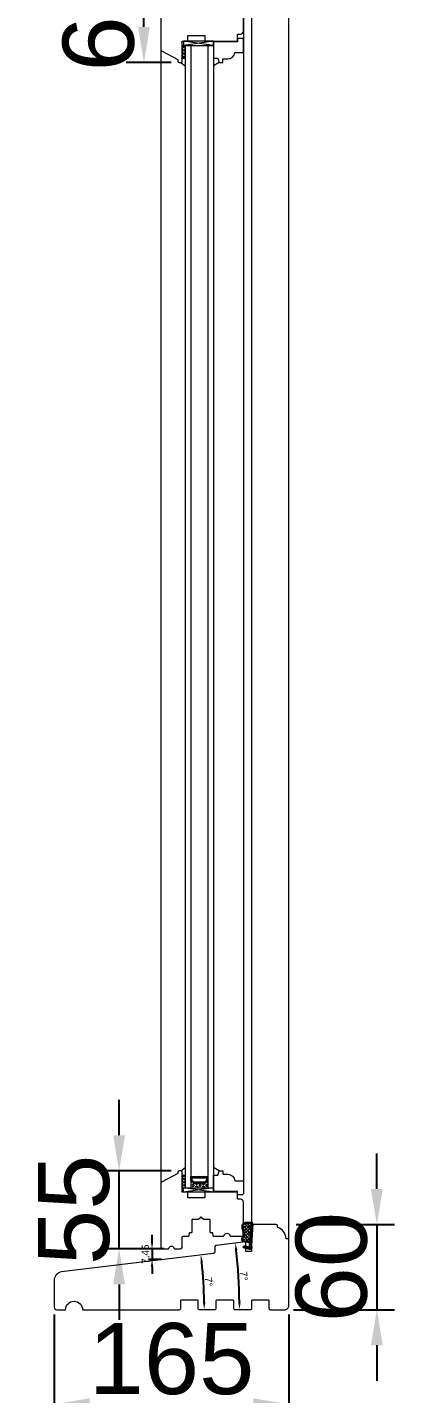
# Model space of a CAD drawing. Header units: millimetres. Extents: x 0 to 182016, y 11 to 3710.
# Drawn here: x 56171 to 56429, y 1253 to 2214 of the extents above; entities that cross this region are included whole.
import ezdxf

# ---------------------------------------------------------------- set-up
doc = ezdxf.new("R2010")
doc.units = ezdxf.units.MM
doc.layers.add('Matmenys', color=10, linetype='Continuous', lineweight=20)
doc.layers.add('Testinės profilio linijos', color=7, linetype='Continuous', lineweight=5)
doc.layers.add('Stiklo paketas', color=7, linetype='Continuous')
doc.styles.get("Standard").update_dxf_attribs({"font": 'arial.ttf'})
doc.dimstyles.new('2', dxfattribs={"dimscale": 2, "dimtxt": 2.5, "dimasz": 2.5, "dimexe": 1.25, "dimexo": 0.625, "dimtad": 1, "dimtxsty": 'Standard', "dimcen": 2.5, "dimadec": 0, "dimazin": 0, "dimtfac": 1, "dimtmove": 0, "dimatfit": 3, "dimfxl": 1, "dimarcsym": 0})
doc.dimstyles.new('Padidinti matmenys', dxfattribs={"dimscale": 10, "dimtxt": 5, "dimasz": 2.5, "dimexe": 1.25, "dimexo": 0.625, "dimtad": 1, "dimdec": 1, "dimtxsty": 'Standard', "dimcen": 2.5, "dimadec": 0, "dimazin": 0, "dimtfac": 1, "dimtdec": 1, "dimtmove": 0, "dimatfit": 3, "dimfxl": 1, "dimarcsym": 0})

# ---------------------------------------------------------------- blocks, each defined once
blk = doc.blocks.new('*D1187')
at = {"color": 0, "lineweight": -2, "transparency": 16777216}
for p, q in [((56416.37, 1397.16), (56416.37, 1422.16)), ((56359.75, 1372.16), (56428.87, 1372.16)), ((56416.37, 1372.16), (56416.37, 1312.16)), ((56357.75, 1312.16), (56428.87, 1312.16)), ((56416.37, 1287.16), (56416.37, 1262.16))]:
    blk.add_line(p, q, dxfattribs=at)
at = {"color": 0, "transparency": 16777216}
for points in [[(56412.21, 1397.16), (56420.54, 1397.16), (56416.37, 1372.16)], [(56412.21, 1287.16), (56420.54, 1287.16), (56416.37, 1312.16)]]:
    blk.add_solid(points, dxfattribs=at)
at = {"layer": 'Defpoints', "color": 0, "transparency": 16777216}
for p in [(56353.5, 1372.16), (56351.5, 1312.16), (56416.37, 1312.16)]:
    blk.add_point(p, dxfattribs=at)
at = {"color": 0, "lineweight": 5, "transparency": 16777216, "insert": (56384.59, 1342.16), "char_height": 50, "attachment_point": 5, "rotation": 90}
blk.add_mtext('60', dxfattribs=at)
blk = doc.blocks.new('*D1188')
at = {"color": 0, "lineweight": -2, "transparency": 16777216}
for p, q in [((56189.5, 1308.91), (56189.5, 1233.2)), ((56354.5, 1308.91), (56354.5, 1233.2)), ((56329.5, 1245.7), (56214.5, 1245.7))]:
    blk.add_line(p, q, dxfattribs=at)
at = {"color": 0, "transparency": 16777216}
for points in [[(56214.5, 1249.86), (56214.5, 1241.53), (56189.5, 1245.7)], [(56329.5, 1249.86), (56329.5, 1241.53), (56354.5, 1245.7)]]:
    blk.add_solid(points, dxfattribs=at)
at = {"layer": 'Defpoints', "color": 0, "transparency": 16777216}
for p in [(56189.5, 1315.16), (56354.5, 1315.16), (56189.5, 1245.7)]:
    blk.add_point(p, dxfattribs=at)
at = {"color": 0, "lineweight": 5, "transparency": 16777216, "insert": (56272, 1277.47), "char_height": 50, "attachment_point": 5}
blk.add_mtext('165', dxfattribs=at)
blk = doc.blocks.new('*D1189')
at = {"layer": 'Defpoints', "color": 0, "transparency": 16777216}
for p in [(56258.33, 1347.51), (56266.26, 1347.51), (56267.94, 1354.96)]:
    blk.add_point(p, dxfattribs=at)
at = {"layer": 'Matmenys', "color": 0, "lineweight": -2, "transparency": 16777216}
for p, q in [((56258.33, 1359.96), (56258.33, 1364.96)), ((56266.69, 1354.96), (56255.83, 1354.96)), ((56265.01, 1347.51), (56255.83, 1347.51)), ((56258.33, 1354.96), (56258.33, 1347.51)), ((56258.33, 1342.51), (56258.33, 1337.51))]:
    blk.add_line(p, q, dxfattribs=at)
at = {"layer": 'Matmenys', "color": 0, "transparency": 16777216}
for points in [[(56257.5, 1359.96), (56259.17, 1359.96), (56258.33, 1354.96)], [(56257.5, 1342.51), (56259.17, 1342.51), (56258.33, 1347.51)]]:
    blk.add_solid(points, dxfattribs=at)
at = {"layer": 'Matmenys', "color": 0, "lineweight": 5, "transparency": 16777216, "insert": (56254.09, 1351.24), "char_height": 5, "attachment_point": 5, "rotation": 90}
blk.add_mtext('7,45', dxfattribs=at)
blk = doc.blocks.new('*D1190')
at = {"layer": 'Defpoints', "color": 0, "transparency": 16777216}
for p in [(56266.26, 1347.51), (56301.63, 1351.85), (56294.75, 1325.19), (56291.5, 1312.36), (56302.5, 1312.36)]:
    blk.add_point(p, dxfattribs=at)
at = {"layer": 'Matmenys', "color": 0, "lineweight": -2, "transparency": 16777216}
blk.add_arc((55979.99, 1312.36), 315.03, 0.90939, 6.09061, dxfattribs=at)
at = {"layer": 'Matmenys', "color": 0, "transparency": 16777216}
for points in [[(56292.41, 1345.69), (56294.06, 1345.88), (56292.67, 1350.75)], [(56295.81, 1317.37), (56294.14, 1317.36), (56295.01, 1312.36)]]:
    blk.add_solid(points, dxfattribs=at)
at = {"layer": 'Matmenys', "color": 0, "lineweight": 5, "transparency": 16777216, "insert": (56298.17, 1331.82), "char_height": 5, "attachment_point": 5, "rotation": 273.5}
blk.add_mtext('7°', dxfattribs=at)
blk = doc.blocks.new('*D1191')
at = {"layer": 'Defpoints', "color": 0, "transparency": 16777216}
for p in [(56303.42, 1357.43), (56323.98, 1359.96), (56318.53, 1343.56), (56316.5, 1312.36), (56327.5, 1312.36)]:
    blk.add_point(p, dxfattribs=at)
at = {"layer": 'Matmenys', "color": 0, "lineweight": -2, "transparency": 16777216}
blk.add_arc((55936.34, 1312.36), 383.46, 0.7471, 6.2529, dxfattribs=at)
at = {"layer": 'Matmenys', "color": 0, "transparency": 16777216}
for points in [[(56316.69, 1354.03), (56318.35, 1354.22), (56316.94, 1359.09)], [(56320.6, 1317.37), (56318.94, 1317.36), (56319.8, 1312.36)]]:
    blk.add_solid(points, dxfattribs=at)
at = {"layer": 'Matmenys', "color": 0, "lineweight": 5, "transparency": 16777216, "insert": (56322.83, 1335.95), "char_height": 5, "attachment_point": 5, "rotation": 273.49212}
blk.add_mtext('7°', dxfattribs=at)
blk = doc.blocks.new('*D1937')
at = {"color": 0, "lineweight": -2, "transparency": 16777216}
for p, q in [((56235.16, 1434.96), (56235.16, 1459.96)), ((56271.76, 1409.96), (56222.66, 1409.96)), ((56235.16, 1354.96), (56235.16, 1409.96)), ((56259.25, 1354.96), (56222.66, 1354.96)), ((56235.16, 1329.96), (56235.16, 1304.96))]:
    blk.add_line(p, q, dxfattribs=at)
at = {"color": 0, "transparency": 16777216}
for points in [[(56231, 1434.96), (56239.33, 1434.96), (56235.16, 1409.96)], [(56231, 1329.96), (56239.33, 1329.96), (56235.16, 1354.96)]]:
    blk.add_solid(points, dxfattribs=at)
at = {"layer": 'Defpoints', "color": 0, "transparency": 16777216}
for p in [(56235.16, 1409.96), (56278.01, 1409.96), (56265.5, 1354.96)]:
    blk.add_point(p, dxfattribs=at)
at = {"color": 0, "lineweight": 5, "transparency": 16777216, "insert": (56203.49, 1382.46), "char_height": 50, "attachment_point": 5, "rotation": 90}
blk.add_mtext('55', dxfattribs=at)
blk = doc.blocks.new('*D1940')
at = {"color": 0, "lineweight": -2, "ltscale": 0.1, "transparency": 16777216}
for p, q in [((56271.75, 2254.67), (56240.13, 2254.67)), ((56252.63, 2214.67), (56252.63, 2229.67)), ((56271.76, 2189.67), (56240.13, 2189.67))]:
    blk.add_line(p, q, dxfattribs=at)
at = {"color": 0, "ltscale": 0.1, "transparency": 16777216}
for points in [[(56248.46, 2229.67), (56256.8, 2229.67), (56252.63, 2254.67)], [(56248.46, 2214.67), (56256.8, 2214.67), (56252.63, 2189.67)]]:
    blk.add_solid(points, dxfattribs=at)
at = {"layer": 'Defpoints', "color": 0, "ltscale": 0.1, "transparency": 16777216}
for p in [(56252.63, 2254.67), (56278, 2254.67), (56278.01, 2189.67)]:
    blk.add_point(p, dxfattribs=at)
at = {"color": 0, "ltscale": 0.1, "transparency": 16777216, "insert": (56220.85, 2222.17), "char_height": 50, "attachment_point": 5, "rotation": 90}
blk.add_mtext('65', dxfattribs=at)

msp = doc.modelspace()

# ---------------------------------------------------------------- hatches: boundary and pattern name
at = {"lineweight": 0, "ltscale": 0.5}
h = msp.add_hatch(dxfattribs=at)
h.set_pattern_fill('ANSI37', color=256, scale=0.5, style=0)
h.set_pattern_definition([(45, (56279.5045, 1305.8163), (-1.122532, 1.122532), []), (135, (56279.5045, 1305.8163), (-1.122532, -1.122532), [])])
h.paths.add_polyline_path([(56281.5044851, 2192.6690019), (56281.5044851, 2201.6690019), (56279.5044851, 2201.6690019), (56279.5044851, 2192.6690019)])
h = msp.add_hatch(dxfattribs=at)
h.set_pattern_fill('ANSI37', color=256, scale=0.5, style=0)
h.set_pattern_definition([(45, (56279.5045, 1804.9619), (-1.122532, 1.122532), []), (135, (56279.5045, 1804.9619), (-1.122532, -1.122532), [])])
h.paths.add_polyline_path([(56281.5044847, 1406.9617728), (56281.5044847, 1397.9617728), (56279.5044847, 1397.9617728), (56279.5044847, 1406.9617728)])
at = {"lineweight": 0}
h = msp.add_hatch(dxfattribs=at)
h.set_pattern_fill('JIS_WOOD', color=256, style=0)
h.set_pattern_definition([(315, (43378.0955, 20148.7329), (-0.5, -0.5), [])])
h.paths.add_polyline_path([(56295.5037756, 1400.9617728), (56287.5037756, 1400.9617728), (56285.5037756, 1402.9617728), (56285.5037756, 1405.9617728), (56297.5403582, 1405.9795063), (56297.5037756, 1402.9617728)])
h.paths.add_polyline_path([(56287.9179892, 1401.9617728), (56295.0895621, 1401.9617728), (56296.5037756, 1403.3759864), (56296.5037756, 1404.9617728), (56286.5037756, 1404.9617728), (56286.5037756, 1403.3759864)], flags=16)
h = msp.add_hatch(dxfattribs=at)
h.set_pattern_fill('HEX', color=256, scale=0.25, style=0)
h.set_pattern_definition([(360, (43378.0955, 20148.7329), (-7e-16, -1.374815), [0.79375, -1.5875]), (240, (43378.0955, 20148.7329), (-1.190624716, 0.6874075), [0.79375, -1.5875]), (300, (43378.8892, 20148.7329), (-1.190624716, -0.6874075), [0.79375, -1.5875])])
h.paths.add_polyline_path([(56285.5037756, 1397.9617728), (56285.5037756, 1402.9617728), (56287.5037756, 1400.9617728), (56295.5037756, 1400.9617728), (56297.5037756, 1402.9617728), (56297.5044847, 1397.9617728)])
at = {"layer": 'Matmenys'}
h = msp.add_hatch(dxfattribs=at)
h.set_pattern_fill('ANSI37', color=252, scale=0.5, angle=-183.5893456117, style=0)
h.set_pattern_definition([(221.4106544, (-215865.4962, 4937.1764), (1.0500540025, -1.190606082), []), (311.4106544, (-215865.4962, 4937.1764), (1.190606082, 1.0500540025), [])])
edge = h.paths.add_edge_path()
edge.add_arc((56327.810061, 1370.2250745), 0.1, -3.5893456117, 86.4106543883)
edge.add_line((56327.8163215, 1370.3248783), (56326.2686357, 1370.4219615))
edge.add_arc((56326.284287, 1370.6714711), 0.25, 86.4106543883, 266.4106543883, ccw=False)
edge.add_line((56326.2999382, 1370.9209807), (56328.3466431, 1370.792595))
edge.add_arc((56328.3403827, 1370.6927912), 0.1, -3.589345619, 86.4106543883, ccw=False)
edge.add_line((56328.4401865, 1370.6865307), (56328.5158295, 1370.6817858))
edge.add_line((56328.5158295, 1370.6817858), (56328.6401439, 1372.6635867))
edge.add_spline(control_points=[(56328.6401439, 1372.6635867), (56328.6283415, 1372.7427452), (56328.617166, 1372.8127368), (56328.5953721, 1372.8964876), (56328.5859862, 1372.9200519), (56328.5732914, 1372.943935), (56328.5670421, 1372.9519946), (56328.5414533, 1372.9764824), (56328.5122163, 1372.9953753), (56328.4078965, 1373.0290786), (56328.3349643, 1373.0422005), (56328.0819813, 1373.0619027), (56327.8681471, 1373.0514044), (56327.4256687, 1373.0320762), (56327.2063398, 1373.0276009), (56326.7864489, 1373.0265247), (56326.5833628, 1373.0295567), (56325.9931555, 1373.0422671), (56325.6251053, 1373.0554435), (56324.8719239, 1373.0551818), (56324.4951741, 1373.0366855), (56323.9020696, 1372.9334992), (56323.6744986, 1372.8736051), (56323.2773974, 1372.7205695), (56323.1056098, 1372.6378201), (56322.764442, 1372.4338199), (56322.5982394, 1372.3137051), (56322.3070796, 1372.04626), (56322.1834996, 1371.8985864), (56322.0237809, 1371.6174018), (56321.976227, 1371.4821056), (56321.916622, 1371.1808067), (56321.9059187, 1371.0172067), (56321.9196626, 1370.4326099), (56322.0144168, 1369.9686944), (56322.186159, 1369.0761982), (56322.2698536, 1368.649118), (56322.4810399, 1367.5707694), (56322.614774, 1366.9127188), (56322.7397, 1365.9196169), (56322.7701939, 1365.6160157), (56322.7945293, 1364.9939721), (56322.7869886, 1364.6780681), (56322.7021043, 1364.1288598), (56322.6407656, 1363.8927764), (56322.4683053, 1363.492125), (56322.3734568, 1363.3334925), (56322.1891884, 1363.0348337), (56322.0993309, 1362.8933765), (56321.9432478, 1362.5915936), (56321.8732777, 1362.4265409), (56321.7535465, 1362.0614191), (56321.7105439, 1361.860469), (56321.6866452, 1361.5210524), (56321.699851, 1361.3790669), (56321.7598903, 1361.1838463), (56321.7966305, 1361.1185185), (56321.9051796, 1360.9917951), (56321.9772457, 1360.9326173), (56322.2413333, 1360.7755397), (56322.4824416, 1360.69404), (56323.0328526, 1360.5774227), (56323.3410477, 1360.5408912), (56323.9372655, 1360.4876197), (56324.2248165, 1360.4683973), (56324.7553063, 1360.4250378), (56325.0035648, 1360.4029016), (56325.4083671, 1360.3666873), (56325.5657704, 1360.3526009), (56325.8897028, 1360.3244788), (56326.0680201, 1360.3094427), (56326.3708871, 1360.2411577), (56326.4887091, 1360.2055227), (56326.7011879, 1360.109926), (56326.7951027, 1360.056779), (56326.9402964, 1359.9381383), (56326.9953146, 1359.8825161), (56327.0844065, 1359.7587488), (56327.1172859, 1359.6951218), (56327.1654541, 1359.5762577), (56327.1823354, 1359.5191807), (56327.2082793, 1359.4186003), (56327.2179968, 1359.3742047), (56327.2270328, 1359.3332084)], knot_values=[0, 0, 0, 0, 0.2245066002, 0.2245066002, 0.377043448, 0.377043448, 0.5295802957, 0.5295802957, 0.8082977366, 0.8082977366, 1.0870151774, 1.0870151774, 1.6244414062, 1.6244414062, 2.161867635, 2.161867635, 2.6992938638, 2.6992938638, 3.7741463214, 3.7741463214, 5.0334406395, 5.0334406395, 5.8656302806, 5.8656302806, 6.5060139406, 6.5060139406, 7.1463976006, 7.1463976006, 7.7996240151, 7.7996240151, 8.3563201169, 8.3563201169, 8.9130162187, 8.9130162187, 10.239934143, 10.239934143, 11.5668520673, 11.5668520673, 13.5970761059, 13.5970761059, 14.4582175179, 14.4582175179, 15.3193589298, 15.3193589298, 15.9856015553, 15.9856015553, 16.5061017172, 16.5061017172, 17.0266018791, 17.0266018791, 17.547102041, 17.547102041, 18.1672448488, 18.1672448488, 18.7176261004, 18.7176261004, 19.1465766047, 19.1465766047, 19.5755271091, 19.5755271091, 20.3898249977, 20.3898249977, 21.2041228863, 21.2041228863, 21.9655448497, 21.9655448497, 22.7269668131, 22.7269668131, 23.2229068178, 23.2229068178, 23.7188468224, 23.7188468224, 24.0184411081, 24.0184411081, 24.2549295987, 24.2549295987, 24.4119994701, 24.4119994701, 24.5501072405, 24.5501072405, 24.6882150108, 24.6882150108, 24.8099116426, 24.8099116426, 24.8099116426, 24.8099116426], degree=3, periodic=0)
edge.add_line((56327.2270328, 1359.3332084), (56327.9098648, 1370.218814))

# ---------------------------------------------------------------- linework, layer by layer
at = {"lineweight": 9}
for p, q in [((56322.5044847, 2550.1922216), (56322.5044847, 1402.9617728)), ((56281.5044847, 2201.6690019), (56281.5044847, 1397.9618579)), ((56285.5044847, 2201.6690019), (56285.5044847, 1397.9618579)), ((56297.5044847, 2201.6690019), (56297.5044847, 1397.9618579)), ((56301.5044847, 2201.6690019), (56301.5044847, 1397.9618579))]:
    msp.add_line(p, q, dxfattribs=at)
at = {"lineweight": 0}
for p, q in [((56279.5044851, 2201.6690019), (56282.5044851, 2201.6690019)), ((56301.5037761, 2201.6690019), (56280.5037761, 2204.6690019)), ((56301.5037761, 2204.6690019), (56280.5037761, 2201.6690019)), ((56279.5044851, 2192.6690019), (56281.5044851, 2192.6690019)), ((56278.5044851, 2189.6690019), (56281.5044851, 2187.3823368)), ((56305.5044851, 2189.6690019), (56301.5044851, 2187.3823368)), ((56278.5044847, 1409.9617728), (56281.5044847, 1412.2484379)), ((56279.5044847, 1406.9617728), (56281.5044847, 1406.9617728)), ((56305.5044847, 1409.9617728), (56301.5044847, 1412.2484379)), ((56279.5044847, 1397.9617728), (56282.5044847, 1397.9617728)), ((56301.5037756, 1397.9617728), (56280.5037756, 1394.9617728)), ((56301.5037756, 1394.9617728), (56280.5037756, 1397.9617728))]:
    msp.add_line(p, q, dxfattribs=at)
for p, q in [((56327.8163215, 1370.3248783), (56326.2686357, 1370.4219615)), ((56328.3466431, 1370.792595), (56326.2999382, 1370.9209807)), ((56326.9793727, 1355.3850489), (56327.9098648, 1370.218814)), ((56327.4830664, 1355.4282668), (56328.4401865, 1370.6865307)), ((56328.4401865, 1370.6865307), (56328.5158295, 1370.6817858)), ((56322.6005756, 1355.863033), (56322.8212305, 1356.8383849)), ((56326.9476661, 1354.8795864), (56322.6005756, 1355.863033)), ((56326.041237, 1356.1099197), (56322.8212305, 1356.8383849)), ((56325.9309096, 1355.6222437), (56326.041237, 1356.1099197)), ((56326.9793727, 1355.3850489), (56325.9309096, 1355.6222437)), ((56328.503911, 1355.7313394), (56327.4374463, 1354.7009981)), ((56328.550809, 1356.47898), (56327.4830664, 1355.4282668)), ((56328.503911, 1355.7313394), (56328.550809, 1356.47898)), ((56326.9384271, 1354.7323005), (56326.9476661, 1354.8795864)), ((56327.4374463, 1354.7009981), (56326.9384271, 1354.7323005))]:
    msp.add_line(p, q)
at = {"color": 1}
for p, q in [((56328.6401439, 1372.6635867), (56327.6844866, 1357.4286419)), ((56328.9368639, 1372.7078269), (56327.9755692, 1357.3830115)), ((56326.9340646, 1359.2686356), (56326.8236351, 1357.5081843))]:
    msp.add_line(p, q, dxfattribs=at)
at = {"lineweight": 0}
for points in [[(56301.5037761, 2204.6690019), (56280.5037761, 2204.6690019), (56280.5037761, 2201.6690019), (56301.5037761, 2201.6690019)], [(56295.5037756, 1400.9617728), (56287.5037756, 1400.9617728), (56285.5037756, 1402.9617728), (56285.5037756, 1405.9617728), (56297.5037756, 1405.9617728), (56297.5037756, 1402.9617728)], [(56295.0895621, 1401.9617728), (56287.9179892, 1401.9617728), (56286.5037756, 1403.3759864), (56286.5037756, 1404.9617728), (56296.5037756, 1404.9617728), (56296.5037756, 1403.3759864)], [(56301.5037756, 1394.9617728), (56280.5037756, 1394.9617728), (56280.5037756, 1397.9617728), (56301.5037756, 1397.9617728)]]:
    msp.add_lwpolyline(points, close=True, dxfattribs=at)
for points in [[(56316.5044851, 2196.6690019), (56322.5044851, 2196.6690019), (56322.5044851, 2205.6690019, 0.4142135624), (56321.5044851, 2206.6690019), (56318.5044851, 2206.6690019), (56318.5044851, 2204.1690019), (56301.5044851, 2204.1690019), (56301.5044851, 2192.6690019), (56304.5044851, 2192.6690019), (56305.5044851, 2189.6690019), (56308.0044851, 2189.6690019), (56308.0044851, 2192.1690019), (56311.5295479, 2192.1690019, 0.3851703882), (56316.5044851, 2196.6690019)], [(56316.5044847, 1402.9617728), (56322.5044847, 1402.9617728), (56322.5044847, 1393.9617728, -0.4142135624), (56321.5044847, 1392.9617728), (56318.5044847, 1392.9617728), (56318.5044847, 1395.4617728), (56301.5044847, 1395.4617728), (56301.5044847, 1406.9617728), (56304.5044847, 1406.9617728), (56305.5044847, 1409.9617728), (56308.0044847, 1409.9617728), (56308.0044847, 1407.4617728), (56311.5295475, 1407.4617728, -0.3851703882), (56316.5044847, 1402.9617728)]]:
    msp.add_lwpolyline(points, format="xyb", dxfattribs=at)
at = {"lineweight": 5}
for points in [[(56279.4345936, 1355.9530463), (56279.495834, 1362.9704994, -0.4116598905), (56280.4957959, 1363.9617728), (56284.0343213, 1363.9617728, 0.4040361542), (56284.5340338, 1364.4443231), (56284.5943741, 1366.1722427, -0.4040262258), (56284.8941913, 1366.4617728), (56285.9473129, 1366.4617728, 0.4091108014), (56286.4472368, 1366.9530466), (56286.5993396, 1375.6670086, -0.4091108014), (56286.8992939, 1375.9617728), (56290.9231138, 1375.9617728, 0.1989123674), (56291.2766672, 1376.1082194), (56292.5423527, 1377.3739049, -0.4142135624), (56292.9666167, 1377.3739049), (56294.2323022, 1376.1082194, 0.1989123674), (56294.5858555, 1375.9617728), (56298.6096755, 1375.9617728, -0.4091108014), (56298.9096298, 1375.6670086), (56299.0617326, 1366.9530466, 0.4091108014), (56299.5616564, 1366.4617728), (56300.6147781, 1366.4617728, -0.4040262258), (56300.9145953, 1366.1722427), (56300.9749356, 1364.4443231, 0.4040262258), (56301.474631, 1363.9617728), (56308.554995, 1363.9617728, 0.3563939587), (56309.0448929, 1364.3617728, -0.8164965809), (56312.9640765, 1364.3617728, 0.3563939587), (56313.4539744, 1363.9617728), (56321.5044847, 1363.9617728, 0.4142135624), (56322.5044847, 1364.9617728), (56322.5044847, 1387.9617728, 0.4142135624), (56320.5044847, 1389.9617728), (56318.8018781, 1389.9617728, -0.4116598905), (56318.5018895, 1390.2591549), (56318.4651757, 1394.4661361, 0.4116598905), (56317.9651948, 1394.9617728), (56296.0350478, 1394.9617728, 0.4116598905), (56295.5350668, 1394.4661361), (56295.5070799, 1391.2591549, -0.4116598905), (56295.2070913, 1390.9617728), (56283.8018781, 1390.9617728, -0.4116598905), (56283.5018895, 1391.2591549), (56283.4739026, 1394.4661361, 0.4116598905), (56282.9739216, 1394.9617728), (56279.5044847, 1394.9617728), (56279.5044847, 1408.9617728, 0.4142135624), (56278.5044847, 1409.9617728), (56277.5132496, 1409.9617728, 0.4116598905), (56276.5132877, 1408.9704994), (56276.5044847, 1407.9617728), (56265.0350131, 1401.8633466, 0.2773245441), (56264.5044847, 1400.980399), (56264.5044847, 1355.9617728, 0.4142135624), (56265.5044847, 1354.9617728), (56269.554995, 1354.9617728, 0.3563939587), (56270.0448929, 1355.3617728, -0.8164965809), (56273.9640765, 1355.3617728, 0.3563939587), (56274.4539744, 1354.9617728), (56278.4346317, 1354.9617728, 0.4116598905)], [(56209.5044869, 1312.1617728), (56277.5044869, 1312.1617728, 0.4142135624), (56278.5044869, 1313.1617728), (56278.5044869, 1318.6617728, -0.4142135624), (56279.0044869, 1319.1617728), (56290.0044869, 1319.1617728, -0.4142135624), (56290.5044869, 1318.6617728), (56290.5044869, 1313.3617728, 0.4142135624), (56291.5044869, 1312.3617728), (56302.5044869, 1312.3617728, 0.4142135624), (56303.5044869, 1313.3617728), (56303.5044869, 1318.6617728, -0.4142135624), (56304.0044869, 1319.1617728), (56315.0044869, 1319.1617728, -0.4142135624), (56315.5044869, 1318.6617728), (56315.5044869, 1313.3617728, 0.4142135624), (56316.5044869, 1312.3617728), (56327.5044869, 1312.3617728, 0.4142135624), (56328.5044869, 1313.3617728), (56328.5044869, 1318.6617728, -0.4142135624), (56329.0044869, 1319.1617728), (56340.0044869, 1319.1617728, -0.4142135624), (56340.5044869, 1318.6617728), (56340.5044869, 1313.1617728, 0.4142135624), (56341.5044869, 1312.1617728), (56351.5044869, 1312.1617728, 0.4142135624), (56354.5044869, 1315.1617728), (56354.5044851, 1361.1617728, 0.4142135624), (56353.5044851, 1362.1617728), (56352.7951584, 1362.1617728, -0.4001549105), (56352.4955074, 1362.4473074, 0.3090857966), (56346.7072241, 1370.0966181, -0.3199404334), (56346.5025943, 1370.3784413), (56346.4956821, 1371.1704994, 0.4116598904), (56345.4957201, 1372.1617728), (56329.6005183, 1372.1617728, 0.4116598905), (56328.6005564, 1371.1704994), (56328.5131354, 1361.1530463, -0.2023892741), (56328.2044847, 1360.4392157), (56328.2044847, 1353.1617728), (56324.2044847, 1353.1617728), (56324.2044847, 1359.9617728), (56324.0438241, 1359.9617728, 0.0305527633), (56323.9828894, 1359.9580459), (56303.4217423, 1357.4334545, 0.3763733489), (56302.5436497, 1356.4496349), (56302.5121377, 1352.8387159, -0.3763733489), (56301.6340451, 1351.8548963), (56194.7732708, 1338.734043, 0.3788661087), (56189.5044869, 1332.7787661), (56189.5044869, 1314.1617728, 0.4142135624), (56191.5044869, 1312.1617728), (56197.5044869, 1312.1617728, -1)]]:
    msp.add_lwpolyline(points, format="xyb", close=True, dxfattribs=at)
for centre, radius, start, end in [((56326.284287, 1370.6714711), 0.25, 86.4106543894, 266.4106543894), ((56327.810061, 1370.2250745), 0.1, 356.4106543908, 86.4106543894), ((56328.3403827, 1370.6927912), 0.1, 356.4106543908, 86.4106543894)]:
    msp.add_arc(centre, radius, start, end)
at = {"color": 1}
msp.add_spline([(56328.9368639, 1372.7078269), (56328.8463672, 1373.0693272), (56327.5725087, 1373.3388681), (56322.8801357, 1372.8504788), (56321.7901295, 1371.807281), (56321.7715131, 1369.6438092), (56322.101887, 1367.9457693), (56322.4488033, 1365.7803285), (56322.2493745, 1363.7436068), (56321.7732055, 1362.915362), (56321.4929422, 1361.0608219), (56324.2051207, 1360.168376), (56325.6839964, 1360.0412085), (56326.3712642, 1359.9232371), (56326.8131496, 1359.6210314), (56326.9340646, 1359.2686356)], degree=3, dxfattribs=at)
msp.add_open_spline([(56328.6401439, 1372.6635867), (56328.6283415, 1372.7427452), (56328.617166, 1372.8127368), (56328.5953721, 1372.8964876), (56328.5859862, 1372.9200519), (56328.5732914, 1372.943935), (56328.5670421, 1372.9519946), (56328.5414533, 1372.9764824), (56328.5122163, 1372.9953753), (56328.4078965, 1373.0290786), (56328.3349643, 1373.0422005), (56328.0819813, 1373.0619027), (56327.8681471, 1373.0514044), (56327.4256687, 1373.0320762), (56327.2063398, 1373.0276009), (56326.7864489, 1373.0265247), (56326.5833628, 1373.0295567), (56325.9931555, 1373.0422671), (56325.6251053, 1373.0554435), (56324.8719239, 1373.0551818), (56324.4951741, 1373.0366855), (56323.9020696, 1372.9334992), (56323.6744986, 1372.8736051), (56323.2773974, 1372.7205695), (56323.1056098, 1372.6378201), (56322.764442, 1372.4338199), (56322.5982394, 1372.3137051), (56322.3070796, 1372.04626), (56322.1834996, 1371.8985864), (56322.0237809, 1371.6174018), (56321.976227, 1371.4821056), (56321.916622, 1371.1808067), (56321.9059187, 1371.0172067), (56321.9196626, 1370.4326099), (56322.0144168, 1369.9686944), (56322.186159, 1369.0761982), (56322.2698536, 1368.649118), (56322.4810399, 1367.5707694), (56322.614774, 1366.9127188), (56322.7397, 1365.9196169), (56322.7701939, 1365.6160157), (56322.7945293, 1364.9939721), (56322.7869886, 1364.6780681), (56322.7021043, 1364.1288598), (56322.6407656, 1363.8927764), (56322.4683053, 1363.492125), (56322.3734568, 1363.3334925), (56322.1891884, 1363.0348337), (56322.0993309, 1362.8933765), (56321.9432478, 1362.5915936), (56321.8732777, 1362.4265409), (56321.7535465, 1362.0614191), (56321.7105439, 1361.860469), (56321.6866452, 1361.5210524), (56321.699851, 1361.3790669), (56321.7598903, 1361.1838463), (56321.7966305, 1361.1185185), (56321.9051796, 1360.9917951), (56321.9772457, 1360.9326173), (56322.2413333, 1360.7755397), (56322.4824416, 1360.69404), (56323.0328526, 1360.5774227), (56323.3410477, 1360.5408912), (56323.9372655, 1360.4876197), (56324.2248165, 1360.4683973), (56324.7553063, 1360.4250378), (56325.0035648, 1360.4029016), (56325.4083671, 1360.3666873), (56325.5657704, 1360.3526009), (56325.8897028, 1360.3244788), (56326.0680201, 1360.3094427), (56326.3708871, 1360.2411577), (56326.4887091, 1360.2055227), (56326.7011879, 1360.109926), (56326.7951027, 1360.056779), (56326.9402964, 1359.9381383), (56326.9953146, 1359.8825161), (56327.0844065, 1359.7587488), (56327.1172859, 1359.6951218), (56327.1654541, 1359.5762577), (56327.1823354, 1359.5191807), (56327.2082793, 1359.4186003), (56327.2179968, 1359.3742047), (56327.2270328, 1359.3332084)], degree=3, knots=[0, 0, 0, 0, 0.2245066002, 0.2245066002, 0.377043448, 0.377043448, 0.5295802957, 0.5295802957, 0.8082977366, 0.8082977366, 1.0870151774, 1.0870151774, 1.6244414062, 1.6244414062, 2.161867635, 2.161867635, 2.6992938638, 2.6992938638, 3.7741463214, 3.7741463214, 5.0334406395, 5.0334406395, 5.8656302806, 5.8656302806, 6.5060139406, 6.5060139406, 7.1463976006, 7.1463976006, 7.7996240151, 7.7996240151, 8.3563201169, 8.3563201169, 8.9130162187, 8.9130162187, 10.239934143, 10.239934143, 11.5668520673, 11.5668520673, 13.5970761059, 13.5970761059, 14.4582175179, 14.4582175179, 15.3193589298, 15.3193589298, 15.9856015553, 15.9856015553, 16.5061017172, 16.5061017172, 17.0266018791, 17.0266018791, 17.547102041, 17.547102041, 18.1672448488, 18.1672448488, 18.7176261004, 18.7176261004, 19.1465766047, 19.1465766047, 19.5755271091, 19.5755271091, 20.3898249977, 20.3898249977, 21.2041228863, 21.2041228863, 21.9655448497, 21.9655448497, 22.7269668131, 22.7269668131, 23.2229068178, 23.2229068178, 23.7188468224, 23.7188468224, 24.0184411081, 24.0184411081, 24.2549295987, 24.2549295987, 24.4119994701, 24.4119994701, 24.5501072405, 24.5501072405, 24.6882150108, 24.6882150108, 24.8099116426, 24.8099116426, 24.8099116426, 24.8099116426], dxfattribs=at)
at = {"layer": 'Stiklo paketas', "lineweight": 5}
msp.add_lwpolyline([(56264.5044851, 2246.3519076), (56264.5044851, 2198.6503757, 0.2773245441), (56265.0350135, 2197.7674281), (56276.5044851, 2191.6690019), (56276.5132881, 2190.6602754, 0.4116598905), (56277.51325, 2189.6690019), (56278.5044851, 2189.6690019, 0.4142135624), (56279.5044851, 2190.6690019), (56279.5044851, 2204.6690019), (56282.973922, 2204.6690019, 0.4116598905), (56283.473903, 2205.1646387), (56283.5018899, 2208.3716199, -0.4116598905), (56283.8018785, 2208.6690019), (56295.2070917, 2208.6690019, -0.4116598905), (56295.5070803, 2208.3716199), (56295.5350672, 2205.1646387, 0.4116598905), (56296.0350482, 2204.6690019), (56317.9651951, 2204.6690019, 0.4116598905), (56318.4651761, 2205.1646387), (56318.5018899, 2209.3716199, -0.4116598905), (56318.8018785, 2209.6690019), (56320.5044851, 2209.6690019, 0.4142135624), (56322.5044851, 2211.6690019), (56322.5044851, 2232.6690019, 0.4142135624)], format="xyb", dxfattribs=at)
at = {"layer": 'Testinės profilio linijos', "lineweight": 5}
for p, q in [((56328.5044847, 1361.0302358), (56328.5044847, 2593.37824)), ((56354.5044849, 1361.1611677), (56354.5044837, 2593.0601039)), ((56264.5044853, 2551.5082462), (56264.5044847, 1400.980399))]:
    msp.add_line(p, q, dxfattribs=at)

# ---------------------------------------------------------------- dimensions: what is measured, and where the dimension line sits
at = {"color": 1, "ltscale": 0.1}
dim = msp.add_linear_dim(base=(56252.6291229, 2254.6690019), p1=(56278.0088676, 2189.6690019), p2=(56278.0044851, 2254.6690019), angle=90, dimstyle='Padidinti matmenys', dxfattribs=at)
dim.commit()
dim.dimension.update_dxf_attribs({"geometry": '*D1940', "text_midpoint": (56252.6291229, 2222.1690019), "dimtype": 160})
at = {"color": 1, "lineweight": 5}
for base, p1, p2, picture, middle in [((56235.1635479, 1409.9617728), (56265.5044847, 1354.9617728), (56278.0088672, 1409.9617728), '*D1937', (56235.1635479, 1382.4617728)), ((56416.3724686, 1312.1617728), (56353.5044847, 1372.1617728), (56351.5044869, 1312.1617728), '*D1187', (56416.3724686, 1342.1617728))]:
    dim = msp.add_linear_dim(base=base, p1=p1, p2=p2, angle=90, dimstyle='Padidinti matmenys', dxfattribs=at)
    dim.commit()
    dim.dimension.update_dxf_attribs({"geometry": picture, "text_midpoint": middle, "dimtype": 160})
dim = msp.add_linear_dim(base=(56189.5044869, 1245.6961139), p1=(56354.5044869, 1315.1617728), p2=(56189.5044869, 1315.1617728), dimstyle='Padidinti matmenys', dxfattribs=at)
dim.commit()
dim.dimension.update_dxf_attribs({"geometry": '*D1188', "text_midpoint": (56272.0044869, 1277.4747633)})
at = {"layer": 'Matmenys', "lineweight": 5}
dim = msp.add_linear_dim(base=(56258.3320927, 1347.5116013), p1=(56267.9396633, 1354.9617728), p2=(56266.260746, 1347.5116013), angle=90, dimstyle='2', dxfattribs=at)
dim.commit()
dim.dimension.update_dxf_attribs({"geometry": '*D1189', "text_midpoint": (56258.3320927, 1351.2366871), "dimtype": 160})
dim = msp.add_angular_dim_2l(base=(56318.5304486, 1343.5595138), line1=((56316.5044869, 1312.3617728), (56327.5044869, 1312.3617728)), line2=((56323.9828894, 1359.9580459), (56303.4217423, 1357.4334545)), dimstyle='2', dxfattribs=at)
dim.commit()
dim.dimension.update_dxf_attribs({"geometry": '*D1191', "text_midpoint": (56319.0896466, 1335.7187565), "dimtype": 162})
dim = msp.add_angular_dim_2l(base=(56294.7526218, 1325.1874334), line1=((56291.5044869, 1312.3617728), (56302.5044869, 1312.3617728)), line2=((56301.6340451, 1351.8548963), (56266.260746, 1347.5116013)), dimstyle='2', dxfattribs=at)
dim.commit()
dim.dimension.update_dxf_attribs({"geometry": '*D1190', "text_midpoint": (56298.1692358, 1331.8225485)})

doc.saveas('drawing.dxf')
